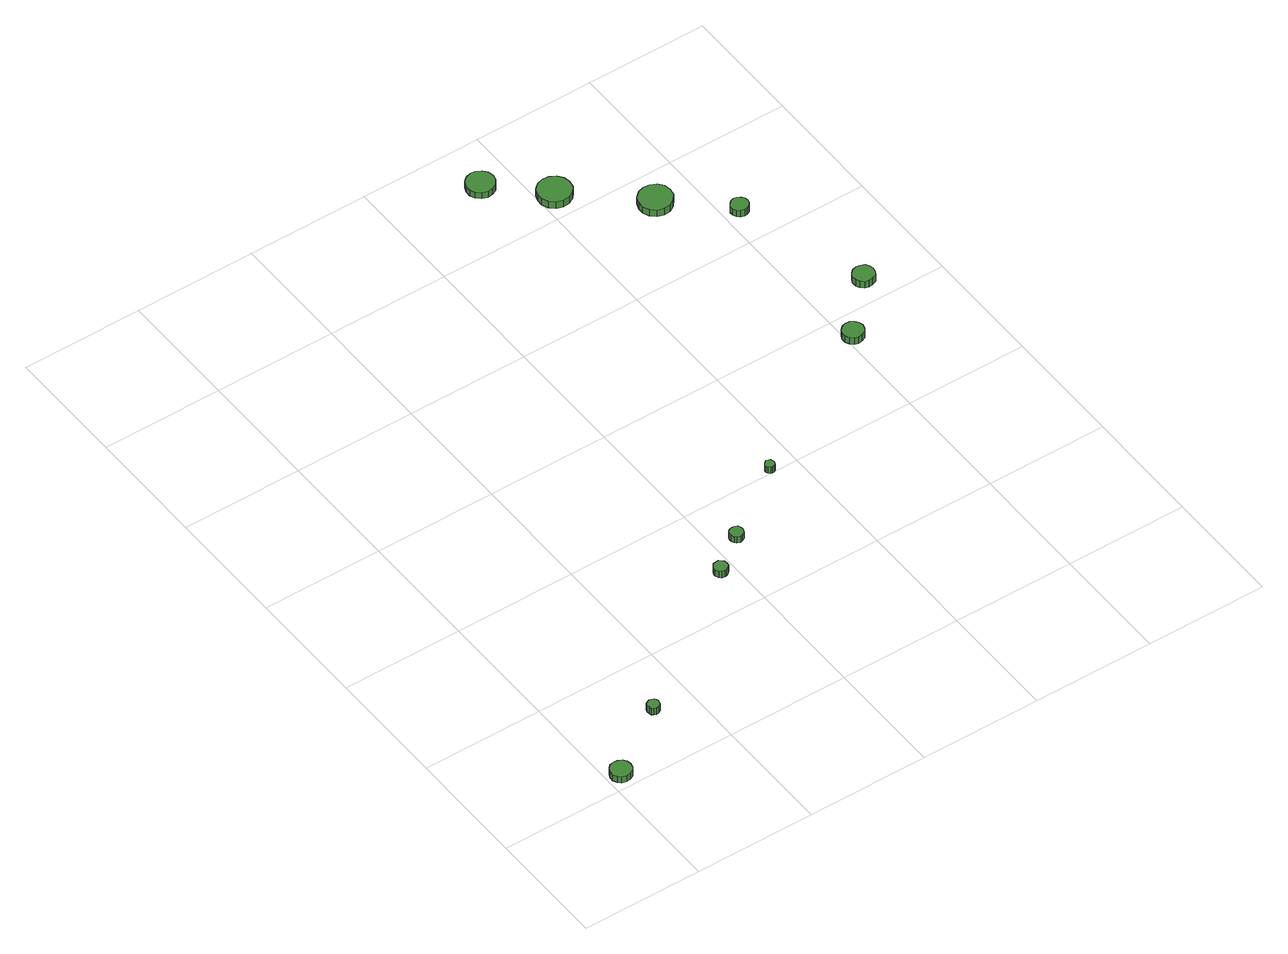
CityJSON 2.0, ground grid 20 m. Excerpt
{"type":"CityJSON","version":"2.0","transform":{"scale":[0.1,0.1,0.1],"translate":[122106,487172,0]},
"CityObjects":{
"tree1":{"type":"SolitaryVegetationObject","attributes":{"function":"something"},"geometry":[{"type":"MultiSurface","lod":"1","boundaries":[[[0,1,2,3,4,5,6,7,8,9,10,11,12,13,14]],[[15,16,17,18,19,20,21,22,23,24,25,26,27,28,29]],[[0,29,28,1]],[[1,28,27,2]],[[2,27,26,3]],[[3,26,25,4]],[[4,25,24,5]],[[5,24,23,6]],[[6,23,22,7]],[[7,22,21,8]],[[8,21,20,9]],[[9,20,19,10]],[[10,19,18,11]],[[11,18,17,12]],[[12,17,16,13]],[[13,16,15,14]],[[14,15,29,0]]]}]},
"tree2":{"type":"SolitaryVegetationObject","attributes":{"function":"something"},"geometry":[{"type":"MultiSurface","lod":"1","boundaries":[[[30,31,32,33,34,35,36,37,38,39,40,41,42,43,44]],[[45,46,47,48,49,50,51,52,53,54,55,56,57,58,59]],[[30,59,58,31]],[[31,58,57,32]],[[32,57,56,33]],[[33,56,55,34]],[[34,55,54,35]],[[35,54,53,36]],[[36,53,52,37]],[[37,52,51,38]],[[38,51,50,39]],[[39,50,49,40]],[[40,49,48,41]],[[41,48,47,42]],[[42,47,46,43]],[[43,46,45,44]],[[44,45,59,30]]]}]},
"tree3":{"type":"SolitaryVegetationObject","attributes":{"function":"something"},"geometry":[{"type":"MultiSurface","lod":"1","boundaries":[[[60,61,62,63,64,65,66,67,68,69,70,71,72,73,74]],[[75,76,77,78,79,80,81,82,83,84,85,86,87,88,89]],[[60,89,88,61]],[[61,88,87,62]],[[62,87,86,63]],[[63,86,85,64]],[[64,85,84,65]],[[65,84,83,66]],[[66,83,82,67]],[[67,82,81,68]],[[68,81,80,69]],[[69,80,79,70]],[[70,79,78,71]],[[71,78,77,72]],[[72,77,76,73]],[[73,76,75,74]],[[74,75,89,60]]]}]},
"tree4":{"type":"SolitaryVegetationObject","attributes":{"function":"something"},"geometry":[{"type":"MultiSurface","lod":"1","boundaries":[[[90,91,92,93,94,95,96,97,98,99,100,101,102,103,104]],[[105,106,107,108,109,110,111,112,113,114,115,116,117,118,119]],[[90,119,118,91]],[[91,118,117,92]],[[92,117,116,93]],[[93,116,115,94]],[[94,115,114,95]],[[95,114,113,96]],[[96,113,112,97]],[[97,112,111,98]],[[98,111,110,99]],[[99,110,109,100]],[[100,109,108,101]],[[101,108,107,102]],[[102,107,106,103]],[[103,106,105,104]],[[104,105,119,90]]]}]},
"tree5":{"type":"SolitaryVegetationObject","attributes":{"function":"something"},"geometry":[{"type":"MultiSurface","lod":"1","boundaries":[[[120,121,122,123,124,125,126,127,128,129,130,131,132,133,134]],[[135,136,137,138,139,140,141,142,143,144,145,146,147,148,149]],[[120,149,148,121]],[[121,148,147,122]],[[122,147,146,123]],[[123,146,145,124]],[[124,145,144,125]],[[125,144,143,126]],[[126,143,142,127]],[[127,142,141,128]],[[128,141,140,129]],[[129,140,139,130]],[[130,139,138,131]],[[131,138,137,132]],[[132,137,136,133]],[[133,136,135,134]],[[134,135,149,120]]]}]},
"tree6":{"type":"SolitaryVegetationObject","attributes":{"function":"something"},"geometry":[{"type":"MultiSurface","lod":"1","boundaries":[[[150,151,152,153,154,155,156,157,158,159,160,161,162,163,164]],[[165,166,167,168,169,170,171,172,173,174,175,176,177,178,179]],[[150,179,178,151]],[[151,178,177,152]],[[152,177,176,153]],[[153,176,175,154]],[[154,175,174,155]],[[155,174,173,156]],[[156,173,172,157]],[[157,172,171,158]],[[158,171,170,159]],[[159,170,169,160]],[[160,169,168,161]],[[161,168,167,162]],[[162,167,166,163]],[[163,166,165,164]],[[164,165,179,150]]]}]},
"tree7":{"type":"SolitaryVegetationObject","attributes":{"function":"something"},"geometry":[{"type":"MultiSurface","lod":"1","boundaries":[[[180,181,182,183,184,185,186,187,188,189,190,191,192,193,194]],[[195,196,197,198,199,200,201,202,203,204,205,206,207,208,209]],[[180,209,208,181]],[[181,208,207,182]],[[182,207,206,183]],[[183,206,205,184]],[[184,205,204,185]],[[185,204,203,186]],[[186,203,202,187]],[[187,202,201,188]],[[188,201,200,189]],[[189,200,199,190]],[[190,199,198,191]],[[191,198,197,192]],[[192,197,196,193]],[[193,196,195,194]],[[194,195,209,180]]]}]},
"tree8":{"type":"SolitaryVegetationObject","attributes":{"function":"something"},"geometry":[{"type":"MultiSurface","lod":"1","boundaries":[[[210,211,212,213,214,215,216,217,218,219,220,221,222,223,224]],[[225,226,227,228,229,230,231,232,233,234,235,236,237,238,239]],[[210,239,238,211]],[[211,238,237,212]],[[212,237,236,213]],[[213,236,235,214]],[[214,235,234,215]],[[215,234,233,216]],[[216,233,232,217]],[[217,232,231,218]],[[218,231,230,219]],[[219,230,229,220]],[[220,229,228,221]],[[221,228,227,222]],[[222,227,226,223]],[[223,226,225,224]],[[224,225,239,210]]]}]},
"tree9":{"type":"SolitaryVegetationObject","attributes":{"function":"something"},"geometry":[{"type":"MultiSurface","lod":"1","boundaries":[[[240,241,242,243,244,245,246,247,248,249,250,251,252,253,254]],[[255,256,257,258,259,260,261,262,263,264,265,266,267,268,269]],[[240,269,268,241]],[[241,268,267,242]],[[242,267,266,243]],[[243,266,265,244]],[[244,265,264,245]],[[245,264,263,246]],[[246,263,262,247]],[[247,262,261,248]],[[248,261,260,249]],[[249,260,259,250]],[[250,259,258,251]],[[251,258,257,252]],[[252,257,256,253]],[[253,256,255,254]],[[254,255,269,240]]]}]},
"tree10":{"type":"SolitaryVegetationObject","attributes":{"function":"something"},"geometry":[{"type":"MultiSurface","lod":"1","boundaries":[[[270,271,272,273,274,275,276,277,278,279,280,281,282,283,284]],[[285,286,287,288,289,290,291,292,293,294,295,296,297,298,299]],[[270,299,298,271]],[[271,298,297,272]],[[272,297,296,273]],[[273,296,295,274]],[[274,295,294,275]],[[275,294,293,276]],[[276,293,292,277]],[[277,292,291,278]],[[278,291,290,279]],[[279,290,289,280]],[[280,289,288,281]],[[281,288,287,282]],[[282,287,286,283]],[[283,286,285,284]],[[284,285,299,270]]]}]},
"tree11":{"type":"SolitaryVegetationObject","attributes":{"function":"something"},"geometry":[{"type":"MultiSurface","lod":"1","boundaries":[[[300,301,302,303,304,305,306,307,308,309,310,311,312,313,314]],[[315,316,317,318,319,320,321,322,323,324,325,326,327,328,329]],[[300,329,328,301]],[[301,328,327,302]],[[302,327,326,303]],[[303,326,325,304]],[[304,325,324,305]],[[305,324,323,306]],[[306,323,322,307]],[[307,322,321,308]],[[308,321,320,309]],[[309,320,319,310]],[[310,319,318,311]],[[311,318,317,312]],[[312,317,316,313]],[[313,316,315,314]],[[314,315,329,300]]]}]}
},
"vertices":[
[39,25,16],[38,32,16],[34,38,16],[27,41,16],[20,42,16],[13,40,16],[8,35,16],[5,28,16],[5,21,16],[8,15,16],[13,10,16],[20,8,16],[27,9,16],[34,12,16],[38,18,16],[38,18,4],[34,12,4],[27,9,4],[20,8,4],[13,10,4],[8,15,4],[5,21,4],[5,28,4],[8,35,4],[13,40,4],[20,42,4],[27,41,4],[34,38,4],[38,32,4],[39,25,4],
[144,102,20],[143,106,20],[141,109,20],[137,111,20],[133,112,20],[129,110,20],[126,108,20],[125,104,20],[125,100,20],[126,96,20],[129,94,20],[133,92,20],[137,93,20],[141,95,20],[143,98,20],[143,98,7],[141,95,7],[137,93,7],[133,92,7],[129,94,7],[126,96,7],[125,100,7],[125,104,7],[126,108,7],[129,110,7],[133,112,7],[137,111,7],[141,109,7],[143,106,7],[144,102,7],
[387,274,20],[386,279,20],[383,282,20],[379,285,20],[375,285,20],[370,284,20],[367,281,20],[365,276,20],[365,272,20],[367,267,20],[370,264,20],[375,263,20],[379,263,20],[383,266,20],[386,269,20],[386,269,7],[383,266,7],[379,263,7],[375,263,7],[370,264,7],[367,267,7],[365,272,7],[365,276,7],[367,281,7],[370,284,7],[375,285,7],[379,285,7],[383,282,7],[386,279,7],[387,274,7],
[447,319,18],[446,324,18],[444,328,18],[440,330,18],[435,330,18],[430,329,18],[427,326,18],[425,322,18],[425,317,18],[427,313,18],[430,310,18],[435,308,18],[440,309,18],[444,311,18],[446,315,18],[446,315,6],[444,311,6],[440,309,6],[435,308,6],[430,310,6],[427,313,6],[425,317,6],[425,322,6],[427,326,6],[430,329,6],[435,330,6],[440,330,6],[444,328,6],[446,324,6],[447,319,6],
[562,403,20],[561,406,20],[560,409,20],[557,410,20],[554,411,20],[551,410,20],[548,407,20],[547,405,20],[547,401,20],[548,399,20],[551,396,20],[554,395,20],[557,396,20],[560,397,20],[561,400,20],[561,400,7],[560,397,7],[557,396,7],[554,395,7],[551,396,7],[548,399,7],[547,401,7],[547,405,7],[548,407,7],[551,410,7],[554,411,7],[557,410,7],[560,409,7],[561,406,7],[562,403,7],
[570,1116,15],[568,1126,15],[562,1133,15],[554,1138,15],[545,1139,15],[536,1136,15],[529,1130,15],[525,1121,15],[525,1112,15],[529,1103,15],[536,1097,15],[545,1094,15],[554,1095,15],[562,1099,15],[568,1107,15],[568,1107,3],[562,1099,3],[554,1095,3],[545,1094,3],[536,1097,3],[529,1103,3],[525,1112,3],[525,1121,3],[529,1130,3],[536,1136,3],[545,1139,3],[554,1138,3],[562,1133,3],[568,1126,3],[570,1116,3],
[653,1042,15],[651,1053,15],[644,1062,15],[634,1068,15],[623,1069,15],[613,1066,15],[604,1058,15],[600,1048,15],[600,1037,15],[604,1027,15],[613,1019,15],[623,1016,15],[634,1017,15],[644,1022,15],[651,1031,15],[651,1031,2],[644,1022,2],[634,1017,2],[623,1016,2],[613,1019,2],[604,1027,2],[600,1037,2],[600,1048,2],[604,1058,2],[613,1066,2],[623,1069,2],[634,1068,2],[644,1062,2],[651,1053,2],[653,1042,2],
[828,556,19],[826,563,19],[822,568,19],[816,572,19],[809,573,19],[802,571,19],[797,566,19],[794,559,19],[794,552,19],[797,546,19],[802,541,19],[809,539,19],[816,540,19],[822,543,19],[826,549,19],[826,549,6],[822,543,6],[816,540,6],[809,539,6],[802,541,6],[797,546,6],[794,552,6],[794,559,6],[797,566,6],[802,571,6],[809,573,6],[816,572,6],[822,568,6],[826,563,6],[828,556,6],
[762,944,16],[760,955,16],[753,964,16],[743,969,16],[732,970,16],[722,967,16],[713,959,16],[709,949,16],[709,938,16],[713,928,16],[722,920,16],[732,917,16],[743,918,16],[753,924,16],[760,933,16],[760,933,3],[753,924,3],[743,918,3],[732,917,3],[722,920,3],[713,928,3],[709,938,3],[709,949,3],[713,959,3],[722,967,3],[732,970,3],[743,969,3],[753,964,3],[760,955,3],[762,944,3],
[906,640,20],[905,647,20],[901,653,20],[894,656,20],[887,657,20],[880,655,20],[875,650,20],[872,644,20],[872,636,20],[875,630,20],[880,625,20],[887,623,20],[894,624,20],[901,627,20],[905,633,20],[905,633,7],[901,627,7],[894,624,7],[887,623,7],[880,625,7],[875,630,7],[872,636,7],[872,644,7],[875,650,7],[880,655,7],[887,657,7],[894,656,7],[901,653,7],[905,647,7],[906,640,7],
[839,860,19],[838,865,19],[834,870,19],[829,873,19],[824,874,19],[818,872,19],[814,868,19],[811,863,19],[811,857,19],[814,851,19],[818,848,19],[824,846,19],[829,846,19],[834,849,19],[838,854,19],[838,854,6],[834,849,6],[829,846,6],[824,846,6],[818,848,6],[814,851,6],[811,857,6],[811,863,6],[814,868,6],[818,872,6],[824,874,6],[829,873,6],[834,870,6],[838,865,6],[839,860,6]
]}
